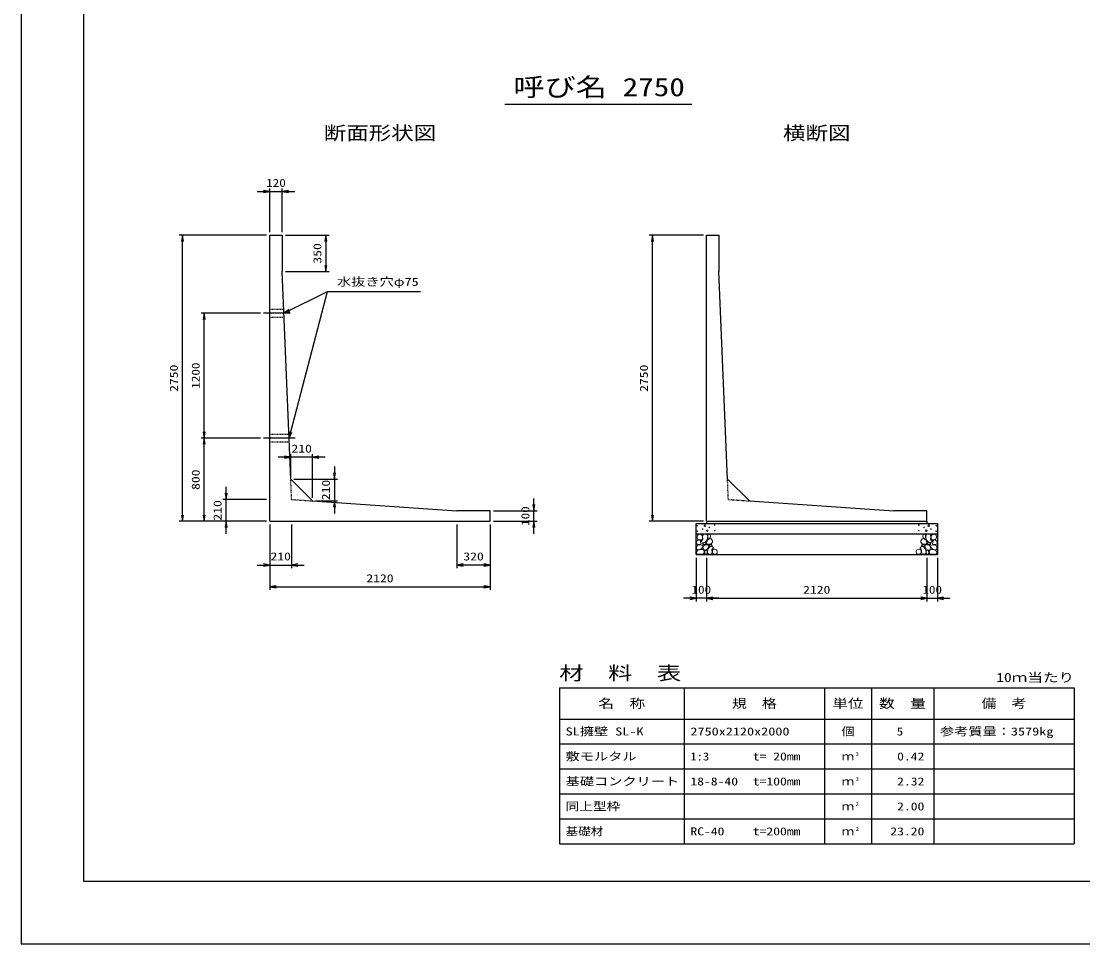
# Model space of a CAD drawing. Units: millimetres at full size. Extents: x 0 to 25230, y 0 to 19397.
# Drawn here: x 0 to 10208, y 0 to 8866 of the extents above; entities that cross this region are included whole.
import ezdxf
from ezdxf.enums import TextEntityAlignment as Align

# ---------------------------------------------------------------- set-up
doc = ezdxf.new("R2010")
doc.units = ezdxf.units.MM
doc.linetypes.add('CHAIN', pattern=[18.5, 12, -1.5, 3.5, -1.5])
doc.linetypes.add('DASHED_SPACED', pattern=[12, 6, -6])
for name, color, linetype, lineweight in [('D-BMK', 2, 'CHAIN', 25), ('D-DCR-HCHn', 4, 'Continuous', 9), ('D-MTR-FRAM', 7, 'Continuous', 25), ('D-MTR-LINE', 7, 'Continuous', 25), ('D-STR-DIM', 7, 'Continuous', 25), ('D-STR-STRn', 1, 'Continuous', 25), ('D-STR-TXT', 7, 'Continuous', 25), ('D-TTL', 2, 'Continuous', 25), ('D-TTL-TXT', 7, 'Continuous', 25)]:
    doc.layers.add(name, color=color, linetype=linetype, lineweight=lineweight)
doc.layers.add('D-MTR', color=7, linetype='Continuous')
doc.layers.add('D-MTR-TXT', color=7, linetype='Continuous')
doc.styles.add('ＭＳ ゴシック', font='')
doc.styles.get('ＭＳ ゴシック').set_extended_font_data('MS Gothic')

# ---------------------------------------------------------------- blocks, each defined once
blk = doc.blocks.new('open_arrow')
at = {"color": 0, "linetype": 'Continuous', "lineweight": -2}
blk.add_lwpolyline([(7.5, 1.25), (0, 0), (7.5, -1.25)], dxfattribs=at)

msp = doc.modelspace()

# ---------------------------------------------------------------- linework, layer by layer
at = {"layer": 'D-BMK'}
for p, q in [((2586.438, 6060), (2330, 6060)), ((2635.753, 4860), (2330, 4860))]:
    msp.add_line(p, q, dxfattribs=at)
at = {"layer": 'D-DCR-HCHn'}
for points in [[(6497.281, 3873.808), (6490.346, 3853.005), (6499.592, 3839.136), (6522.707, 3836.824), (6538.488, 3843.599), (6531.952, 3859.939), (6536.575, 3869.185), (6527.33, 3878.431), (6513.461, 3883.053)], [(6541.198, 3931.594), (6520.395, 3936.217), (6501.904, 3926.971), (6499.592, 3906.168), (6504.215, 3889.988), (6527.33, 3883.053), (6543.51, 3883.053), (6550.444, 3894.611), (6550.444, 3920.037)], [(6559.69, 3933.906), (6552.756, 3913.102), (6555.067, 3889.988), (6538.887, 3864.562), (6559.69, 3853.005), (6582.805, 3864.562), (6596.673, 3883.053), (6601.296, 3913.102), (6596.673, 3929.283), (6582.805, 3936.217)], [(6598.985, 3878.431), (6587.427, 3850.693), (6596.673, 3839.136), (6624.411, 3839.136), (6635.968, 3843.759), (6647.525, 3859.939), (6647.525, 3873.808), (6635.968, 3892.299), (6622.099, 3894.611)], [(6603.608, 3929.283), (6603.608, 3901.545), (6615.165, 3894.611), (6626.722, 3901.545), (6629.034, 3917.725), (6626.722, 3931.594), (6610.542, 3936.217)], [(8701.015, 3878.431), (8712.573, 3850.693), (8703.327, 3839.136), (8675.589, 3839.136), (8664.032, 3843.759), (8652.475, 3859.939), (8652.475, 3873.808), (8664.032, 3892.299), (8677.901, 3894.611)], [(8696.392, 3929.283), (8696.392, 3901.545), (8684.835, 3894.611), (8673.278, 3901.545), (8670.966, 3917.725), (8673.278, 3931.594), (8689.458, 3936.217)], [(8740.31, 3933.906), (8747.244, 3913.102), (8744.933, 3889.988), (8761.113, 3864.562), (8740.31, 3853.005), (8717.195, 3864.562), (8703.327, 3883.053), (8698.704, 3913.102), (8703.327, 3929.283), (8717.195, 3936.217)], [(8758.802, 3931.594), (8779.605, 3936.217), (8798.096, 3926.971), (8800.408, 3906.168), (8795.785, 3889.988), (8772.67, 3883.053), (8756.49, 3883.053), (8749.556, 3894.611), (8749.556, 3920.037)], [(8802.719, 3873.808), (8809.654, 3853.005), (8800.408, 3839.136), (8777.293, 3836.824), (8761.512, 3843.599), (8768.048, 3859.939), (8763.425, 3869.185), (8772.67, 3878.431), (8786.539, 3883.053)], [(6541.155, 3797.009), (6558.277, 3822.692), (6556.137, 3829.112), (6532.594, 3835.533), (6511.192, 3833.393), (6496.21, 3820.551), (6494.07, 3805.57), (6496.21, 3790.588), (6513.332, 3786.308)], [(6549.716, 3743.503), (6564.698, 3749.924), (6568.978, 3771.326), (6560.417, 3786.308), (6545.435, 3790.588), (6526.173, 3788.448), (6504.771, 3779.887), (6494.07, 3767.045), (6494.07, 3752.064), (6500.49, 3743.503), (6526.173, 3745.643)], [(6564.313, 3853.005), (6552.756, 3843.759), (6557.379, 3836.824), (6573.559, 3836.824), (6580.493, 3839.136), (6585.116, 3848.382), (6578.182, 3855.316)], [(6601.082, 3797.009), (6611.783, 3822.692), (6603.222, 3833.393), (6577.539, 3833.393), (6566.838, 3829.112), (6556.137, 3814.131), (6556.137, 3801.289), (6566.838, 3784.167), (6579.679, 3782.027)], [(6596.801, 3749.924), (6596.801, 3775.606), (6586.1, 3782.027), (6575.399, 3775.606), (6573.259, 3760.625), (6575.399, 3747.783), (6590.381, 3743.503)], [(6637.466, 3745.643), (6643.886, 3764.905), (6641.746, 3786.308), (6656.728, 3809.85), (6637.466, 3820.551), (6616.063, 3809.85), (6603.222, 3792.728), (6598.941, 3764.905), (6603.222, 3749.924), (6616.063, 3743.503)], [(6633.185, 3820.551), (6643.886, 3829.112), (6639.606, 3835.533), (6624.624, 3835.533), (6618.204, 3833.393), (6613.923, 3824.832), (6620.344, 3818.411)], [(6654.588, 3747.783), (6673.85, 3743.503), (6690.972, 3752.064), (6693.112, 3771.326), (6688.831, 3786.308), (6667.429, 3792.728), (6652.447, 3792.728), (6646.027, 3782.027), (6646.027, 3758.484)], [(8645.412, 3747.783), (8626.15, 3743.503), (8609.028, 3752.064), (8606.888, 3771.326), (8611.169, 3786.308), (8632.571, 3792.728), (8647.553, 3792.728), (8653.973, 3782.027), (8653.973, 3758.484)], [(8662.534, 3745.643), (8656.114, 3764.905), (8658.254, 3786.308), (8643.272, 3809.85), (8662.534, 3820.551), (8683.937, 3809.85), (8696.778, 3792.728), (8701.059, 3764.905), (8696.778, 3749.924), (8683.937, 3743.503)], [(8666.815, 3820.551), (8656.114, 3829.112), (8660.394, 3835.533), (8675.376, 3835.533), (8681.796, 3833.393), (8686.077, 3824.832), (8679.656, 3818.411)], [(8698.918, 3797.009), (8688.217, 3822.692), (8696.778, 3833.393), (8722.461, 3833.393), (8733.162, 3829.112), (8743.863, 3814.131), (8743.863, 3801.289), (8733.162, 3784.167), (8720.321, 3782.027)], [(8703.199, 3749.924), (8703.199, 3775.606), (8713.9, 3782.027), (8724.601, 3775.606), (8726.741, 3760.625), (8724.601, 3747.783), (8709.619, 3743.503)], [(8735.687, 3853.005), (8747.244, 3843.759), (8742.621, 3836.824), (8726.441, 3836.824), (8719.507, 3839.136), (8714.884, 3848.382), (8721.818, 3855.316)], [(8750.284, 3743.503), (8735.302, 3749.924), (8731.022, 3771.326), (8739.583, 3786.308), (8754.565, 3790.588), (8773.827, 3788.448), (8795.229, 3779.887), (8805.93, 3767.045), (8805.93, 3752.064), (8799.51, 3743.503), (8773.827, 3745.643)], [(8758.845, 3797.009), (8741.723, 3822.692), (8743.863, 3829.112), (8767.406, 3835.533), (8788.808, 3833.393), (8803.79, 3820.551), (8805.93, 3805.57), (8803.79, 3790.588), (8786.668, 3786.308)]]:
    msp.add_lwpolyline(points, close=True, dxfattribs=at)
for centre, radius in [((6500.727, 4017.43), 3), ((6552.292, 3985.761), 3), ((6573.336, 4017.43), 7.5), ((6617.708, 4001.639), 3), ((6668.131, 4023.481), 3), ((8631.869, 4023.481), 3), ((8682.292, 4001.639), 3), ((8726.664, 4017.43), 7.5), ((8747.708, 3985.761), 3), ((8799.273, 4017.43), 3), ((6501.869, 3963.919), 3), ((6596.664, 3969.97), 7.5), ((6669.273, 3969.97), 3), ((8630.727, 3969.97), 3), ((8703.336, 3969.97), 7.5), ((8798.131, 3963.919), 3)]:
    msp.add_circle(centre, radius, dxfattribs=at)
at = {"layer": 'D-MTR-FRAM'}
for p, q in [((5175, 2460), (10125, 2460)), ((5175, 2460), (5175, 960)), ((10125, 2460), (10125, 960)), ((5175, 960), (10125, 960))]:
    msp.add_line(p, q, dxfattribs=at)
at = {"layer": 'D-MTR-LINE'}
for p, q in [((6375, 2460), (6375, 960)), ((7725, 2460), (7725, 960)), ((8175, 2460), (8175, 960)), ((8775, 2460), (8775, 960)), ((5175, 2160), (10125, 2160)), ((5175, 1920), (10125, 1920)), ((5175, 1680), (10125, 1680)), ((5175, 1440), (10125, 1440)), ((5175, 1200), (10125, 1200))]:
    msp.add_line(p, q, dxfattribs=at)
at = {"layer": 'D-STR-DIM'}
for p, q in [((2390, 6840), (2390, 7260)), ((2510, 6840), (2510, 7260)), ((2270, 7230), (2630, 7230)), ((2360, 6810), (1520, 6810)), ((1550, 4060), (1550, 6810)), ((2540, 6810), (2960, 6810)), ((2930, 6810), (2930, 6460)), ((6560, 6810), (6040, 6810)), ((6070, 4060), (6070, 6810)), ((2540, 6460), (2960, 6460)), ((2300, 6060), (1730, 6060)), ((1760, 4860), (1760, 6060)), ((2300, 4860), (1730, 4860)), ((2300, 4860), (1730, 4860)), ((1760, 4060), (1760, 4860)), ((2591.944, 4496.029), (2591.944, 4706.029)), ((2801.944, 4286.029), (2801.944, 4706.029)), ((2921.944, 4676.029), (2471.944, 4676.029)), ((3011.944, 4586.029), (3011.944, 4136.029)), ((1970, 3940), (1970, 4390)), ((2621.944, 4466.029), (3041.944, 4466.029)), ((2360, 4270), (1940, 4270)), ((2831.944, 4256.029), (3041.944, 4256.029)), ((4930, 3940), (4930, 4280)), ((4540, 4160), (4960, 4160)), ((2360, 4060), (1520, 4060)), ((2360, 4060), (1730, 4060)), ((2360, 4060), (1940, 4060)), ((2390, 4030), (2390, 3610)), ((2390, 4030), (2390, 3400)), ((2600, 4030), (2600, 3610)), ((4190, 4030), (4190, 3610)), ((4510, 4030), (4510, 3400)), ((4510, 4030), (4510, 3610)), ((4540, 4060), (4960, 4060)), ((6560, 4060), (6040, 4060)), ((6490, 3710), (6490, 3290)), ((6590, 3710), (6590, 3290)), ((6590, 3710), (6590, 3290)), ((8710, 3710), (8710, 3290)), ((8710, 3710), (8710, 3290)), ((8810, 3710), (8810, 3290)), ((2270, 3640), (2720, 3640)), ((4510, 3640), (4190, 3640)), ((2390, 3430), (4510, 3430)), ((6710, 3320), (6370, 3320)), ((6590, 3320), (8710, 3320)), ((8590, 3320), (8930, 3320))]:
    msp.add_line(p, q, dxfattribs=at)
at = {"layer": 'D-STR-STRn'}
for p, q in [((2390, 4060), (2390, 6810)), ((2390, 6810), (2510, 6810)), ((2510, 6810), (2510, 6460)), ((6590, 4060), (6590, 6810)), ((6590, 6810), (6710, 6810)), ((6710, 6810), (6710, 6460)), ((2591.944, 4466.029), (2510, 6460)), ((6791.944, 4466.029), (6710, 6460)), ((2801.944, 4256.029), (2591.944, 4466.029)), ((7001.944, 4256.029), (6791.944, 4466.029)), ((2801.944, 4256.029), (4190, 4160)), ((7001.944, 4256.029), (8390, 4160)), ((4510, 4160), (4190, 4160)), ((4510, 4060), (4510, 4160)), ((8710, 4160), (8390, 4160)), ((8710, 4060), (8710, 4160)), ((2390, 4060), (4510, 4060)), ((6490, 3740), (6490, 4040)), ((6490, 4040), (8810, 4040)), ((6590, 4060), (8710, 4060)), ((6590, 4060), (6590, 4040)), ((8710, 4060), (8710, 4040)), ((8810, 4040), (8810, 3740)), ((6490, 3940), (8810, 3940)), ((6490, 3740), (8810, 3740))]:
    msp.add_line(p, q, dxfattribs=at)
at = {"layer": 'D-STR-STRn', "linetype": 'DASHED_SPACED'}
for p, q in [((2390, 6097.5), (2524.897, 6097.5)), ((2390, 6022.5), (2527.979, 6022.5)), ((2390, 4897.5), (2574.212, 4897.5)), ((2390, 4822.5), (2577.295, 4822.5))]:
    msp.add_line(p, q, dxfattribs=at)
at = {"layer": 'D-STR-STRn', "color": 2, "linetype": 'DASHED_SPACED'}
for p, q in [((2600, 4270), (2591.944, 4466.029)), ((6800, 4270), (6791.944, 4466.029)), ((2600, 4270), (2801.944, 4256.029)), ((6800, 4270), (7001.944, 4256.029))]:
    msp.add_line(p, q, dxfattribs=at)
at = {"layer": 'D-STR-TXT'}
msp.add_line((2575.753, 4860), (2946.438, 6270), dxfattribs=at)
msp.add_lwpolyline([(2526.438, 6060), (2946.438, 6270), (3006.438, 6270), (3840.728, 6270)], dxfattribs=at)
at = {"layer": 'D-TTL'}
for points in [[(0, 0), (25230, 0), (25230, 17820), (0, 17820)], [(600, 600), (24630, 600), (24630, 17220), (600, 17220)]]:
    msp.add_lwpolyline(points, close=True, dxfattribs=at)
at = {"layer": 'D-TTL-TXT'}
msp.add_line((4650, 8070), (6450, 8070), dxfattribs=at)

# ---------------------------------------------------------------- block references
at = {"layer": 'D-STR-DIM', "xscale": 8, "yscale": 8}
for p, rotation in [((2390, 7230), 180), ((1550, 6810), 270), ((2930, 6810), 270), ((6070, 6810), 270), ((2930, 6460), 90), ((1760, 6060), 270), ((1760, 4860), 90), ((1760, 4860), 270), ((2591.944, 4676.029), 180), ((3011.944, 4466.029), 90), ((1970, 4270), 90), ((3011.944, 4256.029), 270), ((4930, 4160), 90), ((1550, 4060), 90), ((1760, 4060), 90), ((6070, 4060), 90), ((1970, 4060), 270), ((4930, 4060), 270), ((2390, 3640), 180), ((4510, 3640), 180), ((4510, 3430), 180), ((6490, 3320), 180), ((8710, 3320), 180), ((8710, 3320), 180)]:
    msp.add_blockref('open_arrow', p, dxfattribs=dict(at, rotation=rotation))
for p in [(2510, 7230), (2801.944, 4676.029), (2600, 3640), (4190, 3640), (2390, 3430), (6590, 3320), (6590, 3320), (8810, 3320)]:
    msp.add_blockref('open_arrow', p, dxfattribs=at)
at = {"layer": 'D-STR-TXT', "xscale": 8, "yscale": 8}
for p, rotation in [((2526.438, 6060), 26.6), ((2575.753, 4860), 75.3)]:
    msp.add_blockref('open_arrow', p, dxfattribs=dict(at, rotation=rotation))

# ---------------------------------------------------------------- texts
at = {"layer": 'D-MTR', "style": 'ＭＳ ゴシック', "width": 1.3}
msp.add_text('材\u3000料\u3000表', height=132, dxfattribs=at).set_placement((5175, 2496), align=Align.BOTTOM_LEFT)
at = {"layer": 'D-MTR', "style": 'ＭＳ ゴシック', "width": 1.25}
msp.add_text('10ｍ当たり', height=87.98, dxfattribs=at).set_placement((10125, 2489), align=Align.BOTTOM_RIGHT)
at = {"layer": 'D-MTR-TXT', "style": 'ＭＳ ゴシック'}
for s, height, width, p in [('名\u3000称', 87.98, 1.25, (5775, 2310)), ('規\u3000格', 87.98, 1.2, (7050, 2310)), ('単位', 87.98, 1.25, (7950, 2310)), ('数\u3000量', 87.98, 1.25, (8475, 2310)), ('備\u3000考', 87.98, 1.2, (9450, 2310)), ('個', 76.98, 1.2, (7950, 2040)), ('ｍ', 76.98, 1.15, (7950, 1800)), ('ｍ', 76.98, 1.15, (7950, 1560)), ('ｍ', 76.98, 1.15, (7950, 1320)), ('ｍ', 76.98, 1.15, (7950, 1080))]:
    msp.add_text(s, height=height, dxfattribs=dict(at, width=width)).set_placement(p, align=Align.MIDDLE_CENTER)
for s, width, p in [('SL擁壁 SL-K', 1.3, (5235, 2040)), ('2750x2120x2000', 1.3, (6435, 2040)), ('参考質量：3579kg', 1.3, (8835, 2040)), ('敷モルタル', 1.3, (5235, 1800)), ('1:3', 1.15, (6435, 1800)), ('t= 20mm', 1.25, (7035, 1800)), ('基礎コンクリート', 1.3, (5235, 1560)), ('18-8-40', 1.25, (6435, 1560)), ('t=100mm', 1.25, (7035, 1560)), ('同上型枠', 1.25, (5235, 1320)), ('基礎材', 1.15, (5235, 1080)), ('RC-40', 1.25, (6435, 1080)), ('t=200mm', 1.25, (7035, 1080))]:
    msp.add_text(s, height=76.98, dxfattribs=dict(at, width=width)).set_placement(p, align=Align.MIDDLE_LEFT)
for s, width, p in [('5', 1.15, (8480.33, 2040)), ('0.42', 1.25, (8685, 1800)), ('2.32', 1.25, (8685, 1560)), ('2.00', 1.25, (8685, 1320)), ('23.20', 1.25, (8685, 1080))]:
    msp.add_text(s, height=76.98, dxfattribs=dict(at, width=width)).set_placement(p, align=Align.MIDDLE_RIGHT)
at = {"layer": 'D-MTR-TXT', "style": 'ＭＳ ゴシック', "width": 1.15}
for s, p in [('3', (8025, 1793)), ('3', (8025, 1553)), ('2', (8025, 1313)), ('2', (8025, 1073))]:
    msp.add_text(s, height=38.49, dxfattribs=at).set_placement(p, align=Align.BOTTOM_LEFT)
at = {"layer": 'D-STR-DIM', "style": 'ＭＳ ゴシック'}
for s, width, p in [('120', 1.2, (2450, 7312.5)), ('210', 1.25, (2696.944, 4758.529)), ('210', 1.25, (2495, 3722.5)), ('320', 1.25, (4350, 3722.5)), ('2120', 1.25, (3450, 3512.5)), ('100', 1.2, (6540, 3402.5)), ('2120', 1.25, (7650, 3402.5)), ('100', 1.2, (8760, 3402.5))]:
    msp.add_text(s, height=76.98, dxfattribs=dict(at, width=width)).set_placement(p, align=Align.MIDDLE_CENTER)
for s, width, p in [('350', 1.25, (2847.5, 6635)), ('2750', 1.25, (1467.5, 5435)), ('1200', 1.2, (1677.5, 5460)), ('2750', 1.25, (5987.5, 5435)), ('800', 1.25, (1677.5, 4460)), ('210', 1.25, (2929.444, 4361.029)), ('210', 1.25, (1887.5, 4165)), ('100', 1.2, (4847.5, 4110))]:
    msp.add_text(s, height=76.98, rotation=90, dxfattribs=dict(at, width=width)).set_placement(p, align=Align.MIDDLE_CENTER)
at = {"layer": 'D-STR-TXT', "style": 'ＭＳ ゴシック', "width": 1.3}
msp.add_text('水抜き穴φ75', height=76.98, dxfattribs=at).set_placement((3036.438, 6300), align=Align.BOTTOM_LEFT)
at = {"layer": 'D-TTL-TXT', "style": 'ＭＳ ゴシック'}
for s, height, width, p in [('呼び名', 176, 1.25, (5182.5, 8092.5)), ('2750', 176, 1.25, (6082.5, 8092.5)), ('断面形状図', 132, 1.2, (3450, 7686)), ('横断図', 132, 1.2, (7650, 7686))]:
    msp.add_text(s, height=height, dxfattribs=dict(at, width=width)).set_placement(p, align=Align.BOTTOM_CENTER)

doc.saveas('drawing.dxf')
